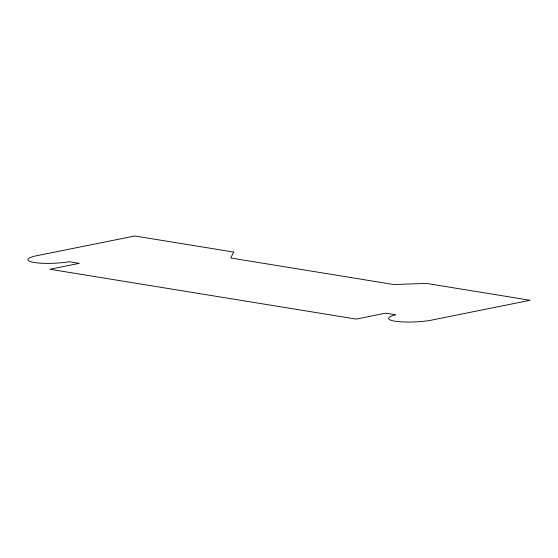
<?xml version="1.0" encoding="UTF-8"?>
<svg xmlns="http://www.w3.org/2000/svg" width="558" height="558" viewBox="0 0 558 558"><rect width="100%" height="100%" fill="white"/><g stroke="black" fill="none" stroke-linecap="round" stroke-linejoin="round"><path stroke-width="0.84" d="M233.621 252.049L230.803 258.012L393.864 284.538L426.333 283.394L530.1 300.274L430.12 320.404A27.196 4.862 -3 0 1 394.973 321.185A27.196 4.862 -3 0 1 395.531 314.775L385.648 313.171L356.241 319.092L49.885 269.263L79.292 263.341L69.408 261.737A27.196 4.862 -3 0 1 34.261 262.518A27.196 4.862 -3 0 1 34.819 256.108L134.799 235.978L233.621 252.049"/></g></svg>
